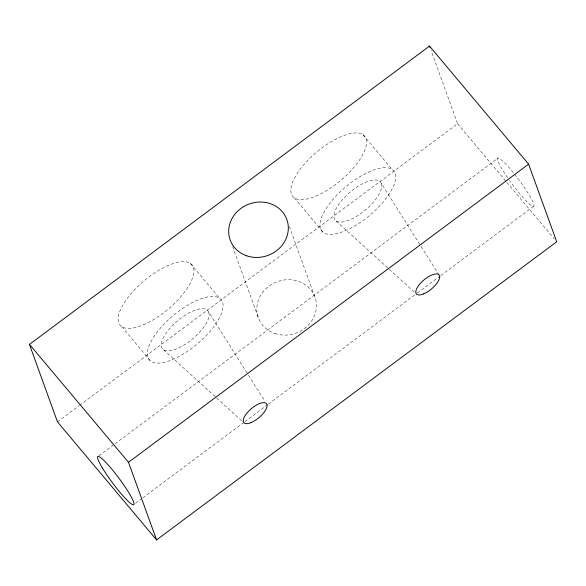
<?xml version="1.0" encoding="UTF-8"?>
<svg xmlns="http://www.w3.org/2000/svg" width="586" height="586" viewBox="0 0 586 586"><rect width="100%" height="100%" fill="white"/><g stroke="black" fill="none" stroke-linecap="round" stroke-linejoin="round"><path stroke-width="0.44" stroke-dasharray="2.93 2.2" d="M57.465 421.854L78.758 405.988M79.491 405.439L457.585 123.697L431.032 50.337M98.961 455.783L114.373 444.283M115.112 443.741L498.21 158.015M135.513 503.213L142.12 498.29M142.852 497.741L244.135 422.206M244.867 421.656L267.619 404.692M268.351 404.142L416.602 293.579M417.342 293.029L440.093 276.065M440.826 275.515L533.297 206.55M336.152 221.01L388.643 268.725M389.316 269.333L415.562 293.19M163.538 349.747L216.036 397.462M216.703 398.07L241.608 420.704M457.585 123.697L506.26 181.689M506.846 182.385L554.356 238.978M362.976 134.685L392.115 169.427M294.384 197.914L323.516 232.657M190.369 263.422L219.501 298.164M121.771 326.651L150.902 361.394M381.369 183.491A29.637 11.749 -40 0 1 349.688 219.904A29.637 11.749 -40 0 1 342.385 199.738A29.637 11.749 -40 0 1 381.369 183.491L420.616 245.702M421.107 246.472L438.548 274.123M208.755 312.228A29.637 11.749 -40 0 1 177.075 348.641A29.637 11.749 -40 0 1 169.772 328.468A29.637 11.749 -40 0 1 208.755 312.228L248.01 374.439M248.493 375.208L264.967 401.322M289.323 226.511L314.352 295.644M232.635 246.618L258.902 319.172M514.625 174.306A30.128 3.977 53.3 0 1 533.861 206.338A30.128 3.977 53.3 0 1 509.571 180.539M507.608 177.726A30.128 3.977 53.3 0 1 497.778 158.11A30.128 3.977 53.3 0 1 514.098 173.639M274.783 333.463A30.128 27.374 -19.9 0 0 316.25 302.537A30.128 27.374 -19.9 0 0 268.842 286.224A30.128 27.374 -19.9 0 0 274.783 333.463M315.81 196.164A46.924 18.605 -40 0 0 365.979 138.508A46.924 18.605 -40 0 0 304.251 164.234A46.924 18.605 -40 0 0 315.81 196.164M143.204 324.9A46.924 18.605 -40 0 0 193.365 267.245A46.924 18.605 -40 0 0 131.645 292.963A46.924 18.605 -40 0 0 143.204 324.9M172.335 359.636A46.924 18.605 -40 0 0 222.497 301.988A46.924 18.605 -40 0 0 160.776 327.706A46.924 18.605 -40 0 0 172.335 359.636M344.942 230.906A46.924 18.605 -40 0 0 395.111 173.251A46.924 18.605 -40 0 0 333.383 198.976A46.924 18.605 -40 0 0 344.942 230.906"/><path stroke-width="0.88" d="M29.3 344.539L429.487 46.074L528.601 164.146L556.7 241.776L156.579 539.926L57.465 421.854L29.366 344.224L128.481 462.303L156.579 539.926M128.481 462.303L528.601 164.146M429.487 46.074L430.102 47.781M102.513 468.163A30.128 3.977 53.3 0 0 133.315 504.861A30.128 3.977 53.3 0 0 111.486 468.756A30.128 3.977 53.3 0 0 102.513 468.163M246.662 255.789A30.128 27.374 -19.9 0 0 288.129 224.863A30.128 27.374 -19.9 0 0 240.721 208.55A30.128 27.374 -19.9 0 0 246.662 255.789M423.678 293.864A14.818 5.875 -40 0 0 439.515 275.654A14.818 5.875 -40 0 0 420.03 283.778A14.818 5.875 -40 0 0 423.678 293.864M251.064 422.594A14.818 5.875 -40 0 0 266.908 404.391A14.818 5.875 -40 0 0 247.417 412.515A14.818 5.875 -40 0 0 251.064 422.594"/></g></svg>
